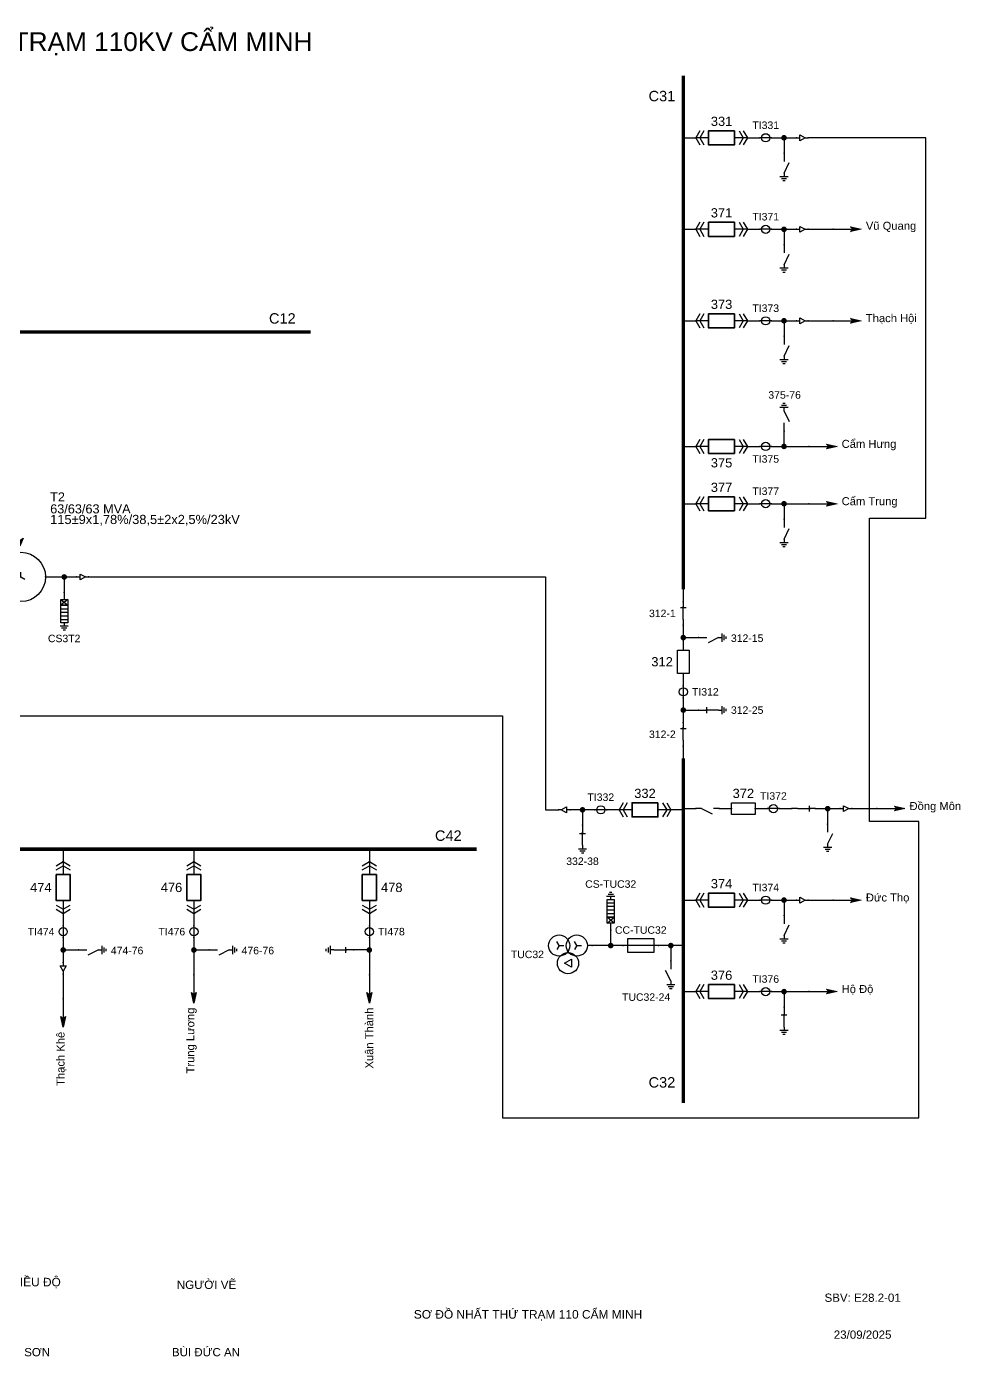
# Model space of a CAD drawing. Header units: millimetres. Extents: x -386 to 411, y 7 to 290.
# Drawn here: x 212.3 to 410.8, y 7.3 to 290.1 of the extents above; entities that cross this region are included whole.
import ezdxf

# ---------------------------------------------------------------- set-up
doc = ezdxf.new("R2010")
doc.units = ezdxf.units.MM
for name, color, linetype, lineweight in [('BUSBAR_110KV', 1, 'Continuous', 50), ('BUSBAR_22KV', 5, 'Continuous', 50), ('BUSBAR_35KV', 30, 'Continuous', 50), ('HV_110KV', 1, 'Continuous', 25), ('MV_22KV', 5, 'Continuous', 25), ('MV_35KV', 30, 'Continuous', 25)]:
    doc.layers.add(name, color=color, linetype=linetype, lineweight=lineweight)
doc.layers.add('SYM_PORTS', color=8, linetype='Continuous', plot=False)
doc.layers.add('TEXT', color=7, linetype='Continuous')
doc.styles.add('SLD_TEXT', font='arial.ttf')

# ---------------------------------------------------------------- blocks, each defined once
blk = doc.blocks.new('SYM_TRANSFORMER_3W')
blk.add_hatch(color=7).paths.add_polyline_path([(3.75, 8.25), (3.0125, 6.575), (2.2375, 7.225)])
at = {"lineweight": 25}
for points in [[(-7.75, -5.5), (3.0125, 7.35)], [(-3.25, 4.25), (-8.5, 4.25)], [(-3.25, 4.25), (-4.1125, 3.75)], [(-3.25, 4.25), (-3.25, 5.25)], [(-3.25, 4.25), (-2.3875, 3.75)], [(3.25, 0), (2.3875, -0.5)], [(3.25, 0), (3.25, 1)], [(3.25, 0), (4.1125, -0.5)]]:
    blk.add_lwpolyline(points, dxfattribs=at)
for points in [[(3.75, 8.25), (3.0125, 6.575), (2.2375, 7.225)], [(-4.75, -3), (-1.75, -3), (-3.25, -5.5)]]:
    blk.add_lwpolyline(points, close=True, dxfattribs=at)
at = {"lineweight": 50}
blk.add_circle((-3.25, 4.25), 5.25, dxfattribs=at)
at = {"lineweight": 25}
for centre in [(3.25, 0), (-3.25, -4.25)]:
    blk.add_circle(centre, 5.25, dxfattribs=at)
at = {"layer": 'SYM_PORTS'}
for p in [(-3.25, 9.5), (-8.5, 4.25), (8.5, 0), (-3.25, -9.5)]:
    blk.add_point(p, dxfattribs=at)
blk.add_attdef('DEVICE_CODE', (9.5, 6.5), '', height=2)
at = {"flags": 1}
for tag, p in [('POWER', (9.5, 3.5)), ('VOLTAGE_RATIO', (9.5, 0.5))]:
    blk.add_attdef(tag, p, '', height=2, dxfattribs=at)
blk = doc.blocks.new('SYM_SURGE_ARRESTER')
at = {"lineweight": 25}
for points in [[(0, 4), (0, 2.5)], [(-0.75, 2.5), (0.75, 1.25)], [(0.75, 2.5), (-0.75, 1.25)], [(-0.75, 0.5), (0.75, 0.5)], [(-0.75, -0.25), (0.75, -0.25)], [(-0.75, -1), (0.75, -1)], [(-0.75, -1.75), (0.75, -1.75)], [(0, -2.5), (0, -3.125)], [(-0.875, -3.125), (0.875, -3.125)], [(-0.5625, -3.5625), (0.5625, -3.5625)], [(-0.25, -4), (0.25, -4)]]:
    blk.add_lwpolyline(points, dxfattribs=at)
for points in [[(-0.75, 2.5), (0.75, 2.5), (0.75, 1.25), (-0.75, 1.25)], [(-0.75, 1.25), (0.75, 1.25), (0.75, -2.5), (-0.75, -2.5)]]:
    blk.add_lwpolyline(points, close=True, dxfattribs=at)
at = {"layer": 'SYM_PORTS'}
blk.add_point((0, 4), dxfattribs=at)
blk.add_attdef('DEVICE_CODE', (1.875, 1), '', height=2)
blk = doc.blocks.new('SYM_CABLE_TERMINATION')
at = {"lineweight": 25}
blk.add_lwpolyline([(-0.625, 0.5), (0.625, 0.5), (0, -0.625)], close=True, dxfattribs=at)
for points in [[(0, 1.25), (0, 0.5)], [(0, -0.625), (0, -1.25)]]:
    blk.add_lwpolyline(points, dxfattribs=at)
at = {"layer": 'SYM_PORTS'}
for p in [(0, 1.25), (0, -1.25)]:
    blk.add_point(p, dxfattribs=at)
blk = doc.blocks.new('SYM_DRAWOUT_BREAKER')
at = {"lineweight": 25}
for points in [[(-1.5, 4.625), (0, 5.5), (1.5, 4.625)], [(-1.5, 3.75), (0, 4.625), (1.5, 3.75)], [(0, 5.5), (0, 2.75)], [(0, -2.75), (0, -5.5)], [(-1.5, -3.75), (0, -4.625), (1.5, -3.75)], [(-1.5, -4.625), (0, -5.5), (1.5, -4.625)]]:
    blk.add_lwpolyline(points, dxfattribs=at)
at = {"lineweight": 35}
blk.add_lwpolyline([(-1.5, 2.75), (1.5, 2.75), (1.5, -2.75), (-1.5, -2.75)], close=True, dxfattribs=at)
at = {"layer": 'SYM_PORTS'}
for p in [(0, 5.5), (0, -5.5)]:
    blk.add_point(p, dxfattribs=at)
blk.add_attdef('DEVICE_CODE', (2.5, 2.5), '', height=2)
at = {"flags": 1}
blk.add_attdef('RATING', (2.5, -0.5), '', height=2, dxfattribs=at)
blk = doc.blocks.new('SYM_CURRENT_TRANSFORMER')
at = {"lineweight": 25}
blk.add_lwpolyline([(0, 1.25), (0, -1.25)], dxfattribs=at)
blk.add_circle((0, 0), 0.875, dxfattribs=at)
at = {"layer": 'SYM_PORTS'}
for p in [(0, 1.25), (0, -1.25)]:
    blk.add_point(p, dxfattribs=at)
blk.add_attdef('DEVICE_CODE', (1.875, -1.75), '', height=2)
at = {"flags": 1}
blk.add_attdef('RATIO', (1.875, -4.75), '', height=2, dxfattribs=at)
blk = doc.blocks.new('SYM_EARTHING_SWITCH_OPEN')
at = {"lineweight": 25}
for points in [[(0, 3), (0, 1.25)], [(0, -1.25), (-1.125, 1)], [(-0.875, -2), (0.875, -2)], [(-0.5625, -2.4375), (0.5625, -2.4375)], [(0, -1.25), (0, -2)], [(-0.25, -2.875), (0.25, -2.875)]]:
    blk.add_lwpolyline(points, dxfattribs=at)
at = {"layer": 'SYM_PORTS'}
blk.add_point((0, 3), dxfattribs=at)
blk.add_attdef('DEVICE_CODE', (1.875, 0), '', height=2)
blk = doc.blocks.new('SYM_LINE_FEEDER_ARROW')
blk.add_hatch(color=7).paths.add_polyline_path([(0, -3), (-0.5, -0.75), (0, -1.25), (0.5, -0.75)])
at = {"lineweight": 25}
blk.add_lwpolyline([(0, 3), (0, -1.25)], dxfattribs=at)
blk.add_lwpolyline([(0, -3), (-0.5, -0.75), (0, -1.25), (0.5, -0.75)], close=True, dxfattribs=at)
at = {"layer": 'SYM_PORTS'}
blk.add_point((0, 3), dxfattribs=at)
blk.add_attdef('LINE_NAME', (1.5, 0), '', height=2)
blk = doc.blocks.new('SYM_DISCONNECTOR_CLOSED')
at = {"lineweight": 25}
for points in [[(-0.625, 1.25), (0.625, 1.25)], [(0, 2.5), (0, 1.25)], [(0, -1.25), (0, 1.5)], [(0, -1.25), (0, -2.5)]]:
    blk.add_lwpolyline(points, dxfattribs=at)
at = {"layer": 'SYM_PORTS'}
for p in [(0, 2.5), (0, -2.5)]:
    blk.add_point(p, dxfattribs=at)
blk.add_attdef('DEVICE_CODE', (1.625, -0.5), '', height=2)
blk = doc.blocks.new('SYM_CIRCUIT_BREAKER')
at = {"lineweight": 25}
blk.add_lwpolyline([(-1.25, 2.5), (1.25, 2.5), (1.25, -2.5), (-1.25, -2.5)], close=True, dxfattribs=at)
at = {"layer": 'SYM_PORTS'}
for p in [(0, 2.5), (0, -2.5)]:
    blk.add_point(p, dxfattribs=at)
blk.add_attdef('DEVICE_CODE', (2.25, -0.5), '', height=2)
at = {"flags": 1}
blk.add_attdef('RATING', (2.25, -3.5), '', height=2, dxfattribs=at)
blk = doc.blocks.new('SYM_EARTHING_SWITCH_CLOSED')
at = {"lineweight": 25}
for points in [[(0, 3), (0, 1.25)], [(-0.625, 1.25), (0.625, 1.25)], [(0, -1.25), (0, 1.5)], [(-0.875, -2), (0.875, -2)], [(-0.5625, -2.4375), (0.5625, -2.4375)], [(0, -1.25), (0, -2)], [(-0.25, -2.875), (0.25, -2.875)]]:
    blk.add_lwpolyline(points, dxfattribs=at)
at = {"layer": 'SYM_PORTS'}
blk.add_point((0, 3), dxfattribs=at)
blk.add_attdef('DEVICE_CODE', (1.875, 0), '', height=2)
blk = doc.blocks.new('SYM_DISCONNECTOR_OPEN')
at = {"lineweight": 25}
for points in [[(0, -1.25), (-1.125, 1)], [(0, 2.5), (0, 1.25)], [(0, -1.25), (0, -2.5)]]:
    blk.add_lwpolyline(points, dxfattribs=at)
at = {"layer": 'SYM_PORTS'}
for p in [(0, 2.5), (0, -2.5)]:
    blk.add_point(p, dxfattribs=at)
blk.add_attdef('DEVICE_CODE', (1, -0.5), '', height=2)
blk = doc.blocks.new('SYM_FUSE_DISCONNECTOR')
at = {"lineweight": 25}
blk.add_lwpolyline([(0, 3.75), (0, -3.75)], dxfattribs=at)
blk.add_lwpolyline([(-1.5, 2.75), (1.5, 2.75), (1.5, -2.75), (-1.5, -2.75)], close=True, dxfattribs=at)
at = {"layer": 'SYM_PORTS'}
for p in [(0, 3.75), (0, -3.75)]:
    blk.add_point(p, dxfattribs=at)
blk.add_attdef('DEVICE_CODE', (2.5, 0.75), '', height=2)
at = {"flags": 1}
blk.add_attdef('RATING', (2.5, -2.25), '', height=2, dxfattribs=at)
blk = doc.blocks.new('SYM_VOLTAGE_TRANSFORMER')
at = {"lineweight": 25}
for points in [[(0, 4.625), (0, 3.625)], [(0, 1.375), (-0.8625, 0.875)], [(0, 1.375), (0, 2.375)], [(0, 1.375), (0.8625, 0.875)], [(0, -2.375), (-0.8625, -2.875)], [(0, -2.375), (0, -1.375)], [(0, -2.375), (0.8625, -2.875)]]:
    blk.add_lwpolyline(points, dxfattribs=at)
blk.add_lwpolyline([(2.875, 0.25), (4.625, 0.25), (3.75, -1.25)], close=True, dxfattribs=at)
for centre in [(0, 1.375), (3.75, -0.5), (0, -2.375)]:
    blk.add_circle(centre, 2.25, dxfattribs=at)
at = {"layer": 'SYM_PORTS'}
blk.add_point((0, 4.625), dxfattribs=at)
blk.add_attdef('DEVICE_CODE', (7, 1.625), '', height=2)
at = {"flags": 1}
blk.add_attdef('RATIO', (7, -1.375), '', height=2, dxfattribs=at)

msp = doc.modelspace()

# ---------------------------------------------------------------- hatches: boundary and pattern name
at = {"layer": 'MV_22KV'}
h = msp.add_hatch(color=7, dxfattribs=at)
edge = h.paths.add_edge_path()
edge.add_arc((220.06, 93.75), 0.6, 0, 360)
h = msp.add_hatch(color=7, dxfattribs=at)
edge = h.paths.add_edge_path()
edge.add_arc((247.85, 93.75), 0.6, 0, 360)
h = msp.add_hatch(color=7, dxfattribs=at)
edge = h.paths.add_edge_path()
edge.add_arc((285.16, 93.75), 0.6, 0, 360)
at = {"layer": 'MV_35KV'}
h = msp.add_hatch(color=7, dxfattribs=at)
edge = h.paths.add_edge_path()
edge.add_arc((373.34, 266.48), 0.6, 0, 360)
h = msp.add_hatch(color=7, dxfattribs=at)
edge = h.paths.add_edge_path()
edge.add_arc((373.34, 247.02), 0.6, 0, 360)
h = msp.add_hatch(color=7, dxfattribs=at)
edge = h.paths.add_edge_path()
edge.add_arc((373.34, 227.56), 0.6, 0, 360)
h = msp.add_hatch(color=7, dxfattribs=at)
edge = h.paths.add_edge_path()
edge.add_arc((373.34, 200.84), 0.6, 0, 360)
h = msp.add_hatch(color=7, dxfattribs=at)
edge = h.paths.add_edge_path()
edge.add_arc((373.34, 188.65), 0.6, 0, 360)
h = msp.add_hatch(color=7, dxfattribs=at)
edge = h.paths.add_edge_path()
edge.add_arc((220.27, 173.08), 0.6, 0, 360)
h = msp.add_hatch(color=7, dxfattribs=at)
edge = h.paths.add_edge_path()
edge.add_arc((351.92, 160.18), 0.6, 0, 360)
h = msp.add_hatch(color=7, dxfattribs=at)
edge = h.paths.add_edge_path()
edge.add_arc((351.92, 144.76), 0.6, 0, 360)
h = msp.add_hatch(color=7, dxfattribs=at)
edge = h.paths.add_edge_path()
edge.add_arc((330.49, 123.56), 0.6, 0, 360)
h = msp.add_hatch(color=7, dxfattribs=at)
edge = h.paths.add_edge_path()
edge.add_arc((382.62, 123.81), 0.6, 0, 360)
h = msp.add_hatch(color=7, dxfattribs=at)
edge = h.paths.add_edge_path()
edge.add_arc((373.34, 104.35), 0.6, 0, 360)
h = msp.add_hatch(color=7, dxfattribs=at)
edge = h.paths.add_edge_path()
edge.add_arc((336.49, 94.69), 0.6, 0, 360)
h = msp.add_hatch(color=7, dxfattribs=at)
edge = h.paths.add_edge_path()
edge.add_arc((349.27, 94.69), 0.6, 0, 360)
h = msp.add_hatch(color=7, dxfattribs=at)
edge = h.paths.add_edge_path()
edge.add_arc((373.34, 84.9), 0.6, 0, 360)

# ---------------------------------------------------------------- linework, layer by layer
at = {"layer": 'BUSBAR_110KV', "const_width": 0.733}
msp.add_lwpolyline([(143.37, 225.18), (272.69, 225.18)], dxfattribs=at)
at = {"layer": 'BUSBAR_22KV', "const_width": 0.733}
msp.add_lwpolyline([(178.3, 115.18), (308, 115.18)], dxfattribs=at)
at = {"layer": 'BUSBAR_35KV', "const_width": 0.733}
for points in [[(351.92, 279.68), (351.92, 170.47)], [(351.92, 134.48), (351.92, 61.21)]]:
    msp.add_lwpolyline(points, dxfattribs=at)
at = {"layer": 'MV_22KV'}
for points in [[(220.06, 115.18), (220.06, 112.54)], [(247.85, 115.18), (247.85, 112.54)], [(285.16, 115.18), (285.16, 112.54)], [(220.06, 101.54), (220.06, 98.89)], [(247.85, 101.54), (247.85, 98.89)], [(285.16, 101.54), (285.16, 98.89)], [(220.06, 96.39), (220.06, 93.75)], [(247.85, 96.39), (247.85, 93.75)], [(285.16, 96.39), (285.16, 93.75)], [(220.06, 93.75), (223.33, 93.75)], [(220.06, 93.75), (220.06, 91.11)], [(247.85, 93.75), (251.13, 93.75)], [(247.85, 93.75), (247.85, 88.47)], [(285.16, 93.75), (281.88, 93.75)], [(285.16, 93.75), (285.16, 88.47)], [(220.06, 88.61), (220.06, 83.33)]]:
    msp.add_lwpolyline(points, dxfattribs=at)
at = {"layer": 'MV_35KV'}
for points in [[(81.76, 173.08), (84.46, 173.08), (183, 173.08), (183, 143.55), (313.5, 143.55), (313.5, 58.05), (402, 58.05), (402, 121.05), (391.5, 121.05), (391.5, 185.55), (403.5, 185.55), (403.5, 266.48), (381.18, 266.48), (378.48, 266.48)], [(351.92, 266.48), (354.56, 266.48)], [(365.56, 266.48), (368.2, 266.48)], [(370.7, 266.48), (373.34, 266.48)], [(373.34, 266.48), (373.34, 263.2)], [(373.34, 266.48), (375.98, 266.48)], [(351.92, 247.02), (354.56, 247.02)], [(365.56, 247.02), (368.2, 247.02)], [(370.7, 247.02), (373.34, 247.02)], [(373.34, 247.02), (373.34, 243.74)], [(373.34, 247.02), (375.98, 247.02)], [(378.48, 247.02), (383.76, 247.02)], [(351.92, 227.56), (354.56, 227.56)], [(365.56, 227.56), (368.2, 227.56)], [(370.7, 227.56), (373.34, 227.56)], [(373.34, 227.56), (373.34, 224.29)], [(373.34, 227.56), (375.98, 227.56)], [(378.48, 227.56), (383.76, 227.56)], [(373.34, 200.84), (373.34, 204.11)], [(351.92, 200.84), (354.56, 200.84)], [(365.56, 200.84), (368.2, 200.84)], [(370.7, 200.84), (373.34, 200.84)], [(373.34, 200.84), (378.62, 200.84)], [(351.92, 188.65), (354.56, 188.65)], [(365.56, 188.65), (368.2, 188.65)], [(370.7, 188.65), (373.34, 188.65)], [(373.34, 188.65), (373.34, 185.37)], [(373.34, 188.65), (378.62, 188.65)], [(216.3, 173.08), (220.27, 173.08)], [(220.27, 173.08), (220.27, 169.81)], [(220.27, 173.08), (222.91, 173.08)], [(225.41, 173.08), (228.11, 173.08), (322.65, 173.08), (322.65, 123.56), (325.35, 123.56)], [(351.92, 170.47), (351.92, 167.82)], [(351.92, 162.82), (351.92, 160.18)], [(351.92, 160.18), (355.19, 160.18)], [(351.92, 160.18), (351.92, 157.54)], [(351.92, 152.54), (351.92, 149.9)], [(351.92, 147.4), (351.92, 144.76)], [(351.92, 144.76), (355.19, 144.76)], [(351.92, 144.76), (351.92, 142.12)], [(351.92, 137.12), (351.92, 134.48)], [(330.49, 123.56), (327.85, 123.56)], [(333.13, 123.56), (330.49, 123.56)], [(330.49, 123.56), (330.49, 120.29)], [(338.27, 123.56), (335.63, 123.56)], [(351.92, 123.56), (349.27, 123.56)], [(351.92, 123.81), (354.56, 123.81)], [(359.56, 123.81), (362.2, 123.81)], [(367.2, 123.81), (369.84, 123.81)], [(372.34, 123.81), (374.98, 123.81)], [(379.98, 123.81), (382.62, 123.81)], [(382.62, 123.81), (382.62, 120.54)], [(382.62, 123.81), (385.26, 123.81)], [(387.76, 123.81), (393.05, 123.81)], [(351.92, 104.35), (354.56, 104.35)], [(365.56, 104.35), (368.2, 104.35)], [(370.7, 104.35), (373.34, 104.35)], [(373.34, 104.35), (373.34, 101.08)], [(373.34, 104.35), (375.98, 104.35)], [(378.48, 104.35), (383.76, 104.35)], [(336.49, 94.69), (336.49, 97.97)], [(336.49, 94.69), (332.53, 94.69)], [(339.13, 94.69), (336.49, 94.69)], [(349.27, 94.69), (346.63, 94.69)], [(351.92, 94.69), (349.27, 94.69)], [(349.27, 94.69), (349.27, 91.41)], [(351.92, 84.9), (354.56, 84.9)], [(365.56, 84.9), (368.2, 84.9)], [(370.7, 84.9), (373.34, 84.9)], [(373.34, 84.9), (373.34, 81.62)], [(373.34, 84.9), (378.62, 84.9)]]:
    msp.add_lwpolyline(points, dxfattribs=at)

# ---------------------------------------------------------------- block references
at = {"layer": 'HV_110KV'}
ref = msp.add_blockref('SYM_TRANSFORMER_3W', (207.8, 173.08), dxfattribs=at)
ref.add_attrib('DEVICE_CODE', 'T2', (217.29, 189.14), dxfattribs={"layer": 'TEXT', "height": 1.924, "style": 'SLD_TEXT'})
at = {"layer": 'MV_22KV'}
ref = msp.add_blockref('SYM_DRAWOUT_BREAKER', (220.06, 107.04), dxfattribs=at)
ref.add_attrib('DEVICE_CODE', '474', (213.01, 106.06), dxfattribs={"layer": 'TEXT', "height": 1.964, "style": 'SLD_TEXT'})
ref = msp.add_blockref('SYM_DRAWOUT_BREAKER', (247.85, 107.04), dxfattribs=at)
ref.add_attrib('DEVICE_CODE', '476', (240.8, 106.07), dxfattribs={"layer": 'TEXT', "height": 1.963, "style": 'SLD_TEXT'})
ref = msp.add_blockref('SYM_DRAWOUT_BREAKER', (285.16, 107.04), dxfattribs=at)
ref.add_attrib('DEVICE_CODE', '478', (287.64, 106.07), dxfattribs={"layer": 'TEXT', "height": 1.963, "style": 'SLD_TEXT'})
ref = msp.add_blockref('SYM_CURRENT_TRANSFORMER', (220.06, 97.64), dxfattribs=at)
ref.add_attrib('DEVICE_CODE', 'TI474', (212.52, 96.85), dxfattribs={"layer": 'TEXT', "height": 1.59, "style": 'SLD_TEXT'})
ref = msp.add_blockref('SYM_CURRENT_TRANSFORMER', (247.85, 97.64), dxfattribs=at)
ref.add_attrib('DEVICE_CODE', 'TI476', (240.32, 96.86), dxfattribs={"layer": 'TEXT', "height": 1.59, "style": 'SLD_TEXT'})
ref = msp.add_blockref('SYM_CURRENT_TRANSFORMER', (285.16, 97.64), dxfattribs=at)
ref.add_attrib('DEVICE_CODE', 'TI478', (287.02, 96.86), dxfattribs={"layer": 'TEXT', "height": 1.59, "style": 'SLD_TEXT'})
at = {"layer": 'MV_22KV', "xscale": -1, "rotation": 270}
msp.add_blockref('SYM_EARTHING_SWITCH_CLOSED', (278.88, 93.75), dxfattribs=at)
at = {"layer": 'MV_22KV'}
ref = msp.add_blockref('SYM_EARTHING_SWITCH_OPEN', (226.33, 93.75), dxfattribs=dict(at, rotation=90))
ref.add_attrib('DEVICE_CODE', '474-76', (230.19, 92.84), dxfattribs={"layer": 'TEXT', "height": 1.59, "style": 'SLD_TEXT'})
ref = msp.add_blockref('SYM_EARTHING_SWITCH_OPEN', (254.13, 93.75), dxfattribs=dict(at, rotation=90))
ref.add_attrib('DEVICE_CODE', '476-76', (257.99, 92.84), dxfattribs={"layer": 'TEXT', "height": 1.59, "style": 'SLD_TEXT'})
for name, p in [('SYM_CABLE_TERMINATION', (220.06, 89.86)), ('SYM_LINE_FEEDER_ARROW', (247.85, 85.47)), ('SYM_LINE_FEEDER_ARROW', (285.16, 85.47)), ('SYM_LINE_FEEDER_ARROW', (220.06, 80.33))]:
    msp.add_blockref(name, p, dxfattribs=at)
at = {"layer": 'MV_35KV'}
ref = msp.add_blockref('SYM_DRAWOUT_BREAKER', (360.06, 266.48), dxfattribs=dict(at, rotation=270))
ref.add_attrib('DEVICE_CODE', '331', (357.77, 269), dxfattribs={"layer": 'TEXT', "height": 1.963, "style": 'SLD_TEXT'})
ref = msp.add_blockref('SYM_CURRENT_TRANSFORMER', (369.45, 266.48), dxfattribs=dict(at, rotation=270))
ref.add_attrib('DEVICE_CODE', 'TI331', (366.61, 268.36), dxfattribs={"layer": 'TEXT', "height": 1.59, "style": 'SLD_TEXT'})
for name, p, rotation in [('SYM_CABLE_TERMINATION', (377.23, 266.48), 90), ('SYM_CABLE_TERMINATION', (377.23, 247.02), 90), ('SYM_LINE_FEEDER_ARROW', (386.76, 247.02), 90), ('SYM_CABLE_TERMINATION', (377.23, 227.56), 90), ('SYM_LINE_FEEDER_ARROW', (386.76, 227.56), 90), ('SYM_LINE_FEEDER_ARROW', (381.62, 200.84), 90), ('SYM_LINE_FEEDER_ARROW', (381.62, 188.65), 90), ('SYM_CABLE_TERMINATION', (224.16, 173.08), 90), ('SYM_CABLE_TERMINATION', (386.51, 123.81), 90), ('SYM_CABLE_TERMINATION', (326.6, 123.56), 270), ('SYM_LINE_FEEDER_ARROW', (396.05, 123.81), 90), ('SYM_CABLE_TERMINATION', (377.23, 104.35), 90), ('SYM_LINE_FEEDER_ARROW', (386.76, 104.35), 90), ('SYM_LINE_FEEDER_ARROW', (381.62, 84.9), 90)]:
    msp.add_blockref(name, p, dxfattribs=dict(at, rotation=rotation))
at = {"layer": 'MV_35KV', "xscale": -1}
for name, p in [('SYM_EARTHING_SWITCH_OPEN', (373.34, 260.2)), ('SYM_EARTHING_SWITCH_OPEN', (373.34, 240.74)), ('SYM_EARTHING_SWITCH_OPEN', (373.34, 221.29)), ('SYM_EARTHING_SWITCH_OPEN', (373.34, 182.37)), ('SYM_EARTHING_SWITCH_OPEN', (382.62, 117.54)), ('SYM_EARTHING_SWITCH_OPEN', (373.34, 98.08)), ('SYM_EARTHING_SWITCH_CLOSED', (373.34, 78.62))]:
    msp.add_blockref(name, p, dxfattribs=at)
at = {"layer": 'MV_35KV'}
ref = msp.add_blockref('SYM_DRAWOUT_BREAKER', (360.06, 247.02), dxfattribs=dict(at, rotation=270))
ref.add_attrib('DEVICE_CODE', '371', (357.77, 249.54), dxfattribs={"layer": 'TEXT', "height": 1.963, "style": 'SLD_TEXT'})
ref = msp.add_blockref('SYM_CURRENT_TRANSFORMER', (369.45, 247.02), dxfattribs=dict(at, rotation=270))
ref.add_attrib('DEVICE_CODE', 'TI371', (366.61, 248.9), dxfattribs={"layer": 'TEXT', "height": 1.59, "style": 'SLD_TEXT'})
ref = msp.add_blockref('SYM_DRAWOUT_BREAKER', (360.06, 227.56), dxfattribs=dict(at, rotation=270))
ref.add_attrib('DEVICE_CODE', '373', (357.77, 230.08), dxfattribs={"layer": 'TEXT', "height": 1.963, "style": 'SLD_TEXT'})
ref = msp.add_blockref('SYM_CURRENT_TRANSFORMER', (369.45, 227.56), dxfattribs=dict(at, rotation=270))
ref.add_attrib('DEVICE_CODE', 'TI373', (366.61, 229.45), dxfattribs={"layer": 'TEXT', "height": 1.59, "style": 'SLD_TEXT'})
ref = msp.add_blockref('SYM_EARTHING_SWITCH_OPEN', (373.34, 207.11), dxfattribs=dict(at, rotation=180))
ref.add_attrib('DEVICE_CODE', '375-76', (370.01, 211), dxfattribs={"layer": 'TEXT', "height": 1.59, "style": 'SLD_TEXT'})
ref = msp.add_blockref('SYM_DRAWOUT_BREAKER', (360.06, 200.84), dxfattribs=dict(at, rotation=270))
ref.add_attrib('DEVICE_CODE', '375', (357.77, 196.38), dxfattribs={"layer": 'TEXT', "height": 1.963, "style": 'SLD_TEXT'})
ref = msp.add_blockref('SYM_CURRENT_TRANSFORMER', (369.45, 200.84), dxfattribs=dict(at, rotation=270))
ref.add_attrib('DEVICE_CODE', 'TI375', (366.61, 197.38), dxfattribs={"layer": 'TEXT', "height": 1.59, "style": 'SLD_TEXT'})
ref = msp.add_blockref('SYM_DRAWOUT_BREAKER', (360.06, 188.65), dxfattribs=dict(at, rotation=270))
ref.add_attrib('DEVICE_CODE', '377', (357.77, 191.16), dxfattribs={"layer": 'TEXT', "height": 1.963, "style": 'SLD_TEXT'})
ref = msp.add_blockref('SYM_CURRENT_TRANSFORMER', (369.45, 188.65), dxfattribs=dict(at, rotation=270))
ref.add_attrib('DEVICE_CODE', 'TI377', (366.61, 190.53), dxfattribs={"layer": 'TEXT', "height": 1.59, "style": 'SLD_TEXT'})
ref = msp.add_blockref('SYM_SURGE_ARRESTER', (220.27, 165.81), dxfattribs=at)
ref.add_attrib('DEVICE_CODE', 'CS3T2', (216.81, 159.21), dxfattribs={"layer": 'TEXT', "height": 1.59, "style": 'SLD_TEXT'})
ref = msp.add_blockref('SYM_DISCONNECTOR_CLOSED', (351.92, 165.32), dxfattribs=at)
ref.add_attrib('DEVICE_CODE', '312-1', (344.63, 164.54), dxfattribs={"layer": 'TEXT', "height": 1.59, "style": 'SLD_TEXT'})
ref = msp.add_blockref('SYM_EARTHING_SWITCH_OPEN', (358.19, 160.18), dxfattribs=dict(at, rotation=90))
ref.add_attrib('DEVICE_CODE', '312-15', (362.05, 159.27), dxfattribs={"layer": 'TEXT', "height": 1.59, "style": 'SLD_TEXT'})
ref = msp.add_blockref('SYM_CIRCUIT_BREAKER', (351.92, 155.04), dxfattribs=at)
ref.add_attrib('DEVICE_CODE', '312', (345.12, 154.07), dxfattribs={"layer": 'TEXT', "height": 1.963, "style": 'SLD_TEXT'})
ref = msp.add_blockref('SYM_CURRENT_TRANSFORMER', (351.92, 148.65), dxfattribs=at)
ref.add_attrib('DEVICE_CODE', 'TI312', (353.77, 147.86), dxfattribs={"layer": 'TEXT', "height": 1.59, "style": 'SLD_TEXT'})
ref = msp.add_blockref('SYM_EARTHING_SWITCH_CLOSED', (358.19, 144.76), dxfattribs=dict(at, rotation=90))
ref.add_attrib('DEVICE_CODE', '312-25', (362.05, 143.97), dxfattribs={"layer": 'TEXT', "height": 1.59, "style": 'SLD_TEXT'})
ref = msp.add_blockref('SYM_DISCONNECTOR_CLOSED', (351.92, 139.62), dxfattribs=at)
ref.add_attrib('DEVICE_CODE', '312-2', (344.63, 138.83), dxfattribs={"layer": 'TEXT', "height": 1.59, "style": 'SLD_TEXT'})
ref = msp.add_blockref('SYM_DRAWOUT_BREAKER', (343.77, 123.56), dxfattribs=dict(at, rotation=270))
ref.add_attrib('DEVICE_CODE', '332', (341.49, 126.08), dxfattribs={"layer": 'TEXT', "height": 1.963, "style": 'SLD_TEXT'})
ref = msp.add_blockref('SYM_CIRCUIT_BREAKER', (364.7, 123.81), dxfattribs=dict(at, rotation=270))
ref.add_attrib('DEVICE_CODE', '372', (362.41, 126.08), dxfattribs={"layer": 'TEXT', "height": 1.963, "style": 'SLD_TEXT'})
ref = msp.add_blockref('SYM_CURRENT_TRANSFORMER', (371.09, 123.81), dxfattribs=dict(at, rotation=270))
ref.add_attrib('DEVICE_CODE', 'TI372', (368.25, 125.7), dxfattribs={"layer": 'TEXT', "height": 1.59, "style": 'SLD_TEXT'})
at = {"layer": 'MV_35KV', "xscale": -1, "rotation": 270}
for name, p in [('SYM_DISCONNECTOR_CLOSED', (377.48, 123.81)), ('SYM_DISCONNECTOR_OPEN', (357.06, 123.81))]:
    msp.add_blockref(name, p, dxfattribs=at)
at = {"layer": 'MV_35KV'}
ref = msp.add_blockref('SYM_CURRENT_TRANSFORMER', (334.38, 123.56), dxfattribs=dict(at, rotation=270))
ref.add_attrib('DEVICE_CODE', 'TI332', (331.54, 125.45), dxfattribs={"layer": 'TEXT', "height": 1.59, "style": 'SLD_TEXT'})
ref = msp.add_blockref('SYM_EARTHING_SWITCH_CLOSED', (330.49, 117.29), dxfattribs=at)
ref.add_attrib('DEVICE_CODE', '332-38', (327.03, 111.83), dxfattribs={"layer": 'TEXT', "height": 1.59, "style": 'SLD_TEXT'})
ref = msp.add_blockref('SYM_SURGE_ARRESTER', (336.49, 101.97), dxfattribs=dict(at, rotation=180))
ref.add_attrib('DEVICE_CODE', 'CS-TUC32', (331.06, 106.98), dxfattribs={"layer": 'TEXT', "height": 1.59, "style": 'SLD_TEXT'})
ref = msp.add_blockref('SYM_DRAWOUT_BREAKER', (360.06, 104.35), dxfattribs=dict(at, rotation=270))
ref.add_attrib('DEVICE_CODE', '374', (357.77, 106.87), dxfattribs={"layer": 'TEXT', "height": 1.963, "style": 'SLD_TEXT'})
ref = msp.add_blockref('SYM_CURRENT_TRANSFORMER', (369.45, 104.35), dxfattribs=dict(at, rotation=270))
ref.add_attrib('DEVICE_CODE', 'TI374', (366.61, 106.24), dxfattribs={"layer": 'TEXT', "height": 1.59, "style": 'SLD_TEXT'})
ref = msp.add_blockref('SYM_VOLTAGE_TRANSFORMER', (327.9, 94.69), dxfattribs=dict(at, rotation=270))
ref.add_attrib('DEVICE_CODE', 'TUC32', (315.26, 92.02), dxfattribs={"layer": 'TEXT', "height": 1.59, "style": 'SLD_TEXT'})
ref = msp.add_blockref('SYM_FUSE_DISCONNECTOR', (342.88, 94.69), dxfattribs=dict(at, rotation=270))
ref.add_attrib('DEVICE_CODE', 'CC-TUC32', (337.39, 97.2), dxfattribs={"layer": 'TEXT', "height": 1.59, "style": 'SLD_TEXT'})
ref = msp.add_blockref('SYM_EARTHING_SWITCH_OPEN', (349.27, 88.41), dxfattribs=at)
ref.add_attrib('DEVICE_CODE', 'TUC32-24', (338.9, 82.94), dxfattribs={"layer": 'TEXT', "height": 1.59, "style": 'SLD_TEXT'})
ref = msp.add_blockref('SYM_DRAWOUT_BREAKER', (360.06, 84.9), dxfattribs=dict(at, rotation=270))
ref.add_attrib('DEVICE_CODE', '376', (357.77, 87.41), dxfattribs={"layer": 'TEXT', "height": 1.963, "style": 'SLD_TEXT'})
ref = msp.add_blockref('SYM_CURRENT_TRANSFORMER', (369.45, 84.9), dxfattribs=dict(at, rotation=270))
ref.add_attrib('DEVICE_CODE', 'TI376', (366.61, 86.78), dxfattribs={"layer": 'TEXT', "height": 1.59, "style": 'SLD_TEXT'})

# ---------------------------------------------------------------- texts
at = {"layer": 'TEXT', "attachment_point": 7, "style": 'SLD_TEXT'}
for s, insert, char_height in [('SƠ ĐỒ NHẤT THỨ TRẠM 110KV CẨM MINH', (158.93, 284.05), 3.9875), ('C31', (344.54, 274.22), 2.213), ('Vũ Quang', (390.75, 246.41), 1.702), ('C12', (263.82, 226.93), 2.212), ('Thạch Hội', (390.75, 226.9), 1.702), ('Cẩm Hưng', (385.6, 200.02), 1.702), ('Cẩm Trung', (385.6, 187.83), 1.702), ('63/63/63 MVA', (217.29, 186.57), 1.9316), ('115±9x1,78%/38,5±2x2,5%/23kV', (217.29, 183.97), 1.9541), ('Đồng Môn', (400.03, 123), 1.702), ('C42', (299.12, 116.93), 2.212), ('Đức Thọ', (390.75, 103.69), 1.702), ('Hộ Độ', (385.6, 84.23), 1.702), ('C32', (344.54, 64.46), 2.213), ('TR. PHÒNG ĐIỀU ĐỘ', (194.28, 21.82), 1.8089), ('NGƯỜI VẼ', (244.2, 21.64), 1.778), ('SBV: E28.2-01', (381.96, 18.9), 1.7533), ('SƠ ĐỒ NHẤT THỨ TRẠM 110 CẨM MINH', (294.62, 14.95), 1.8152), ('23/09/2025', (383.93, 11.05), 1.753), ('HOÀNG HỮU SƠN', (195.79, 7.32), 1.7533), ('BÙI ĐỨC AN', (243.18, 7.32), 1.753)]:
    msp.add_mtext(s, dxfattribs=dict(at, insert=insert, char_height=char_height))
at = {"layer": 'TEXT', "attachment_point": 7, "rotation": 90, "style": 'SLD_TEXT'}
for s, insert, char_height in [('Trung Lương', (248.45, 67.5), 1.7023), ('Xuân Thành', (286, 68.54), 1.702), ('Thạch Khê', (220.72, 64.85), 1.702)]:
    msp.add_mtext(s, dxfattribs=dict(at, insert=insert, char_height=char_height))

doc.saveas('drawing.dxf')
